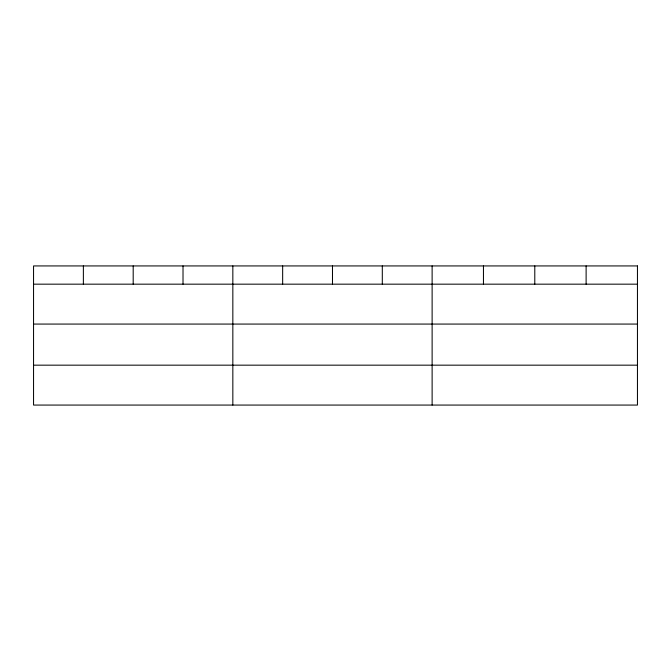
<?xml version="1.0" encoding="UTF-8"?>
<svg xmlns="http://www.w3.org/2000/svg" width="671" height="671" viewBox="0 0 671 671"><rect width="100%" height="100%" fill="white"/><g stroke="black" fill="none" stroke-linecap="round" stroke-linejoin="round"><path stroke-width="1.01" d="M33.55 284.168L637.45 284.168M33.55 324.068L637.45 324.068M33.55 365.167L637.45 365.167M586.118 265.934L586.118 284.168M534.787 265.934L534.787 284.168M483.455 265.934L483.455 284.168M432.124 265.934L432.124 405.066M382.302 265.934L382.302 284.168M332.481 265.934L332.481 284.168M282.659 265.934L282.659 284.168M232.837 265.934L232.837 405.066M183.015 265.934L183.015 284.168M133.194 265.934L133.194 284.168M83.372 265.934L83.372 284.168M637.45 265.934L33.55 265.934L33.55 405.066L637.45 405.066L637.45 265.934"/></g></svg>
